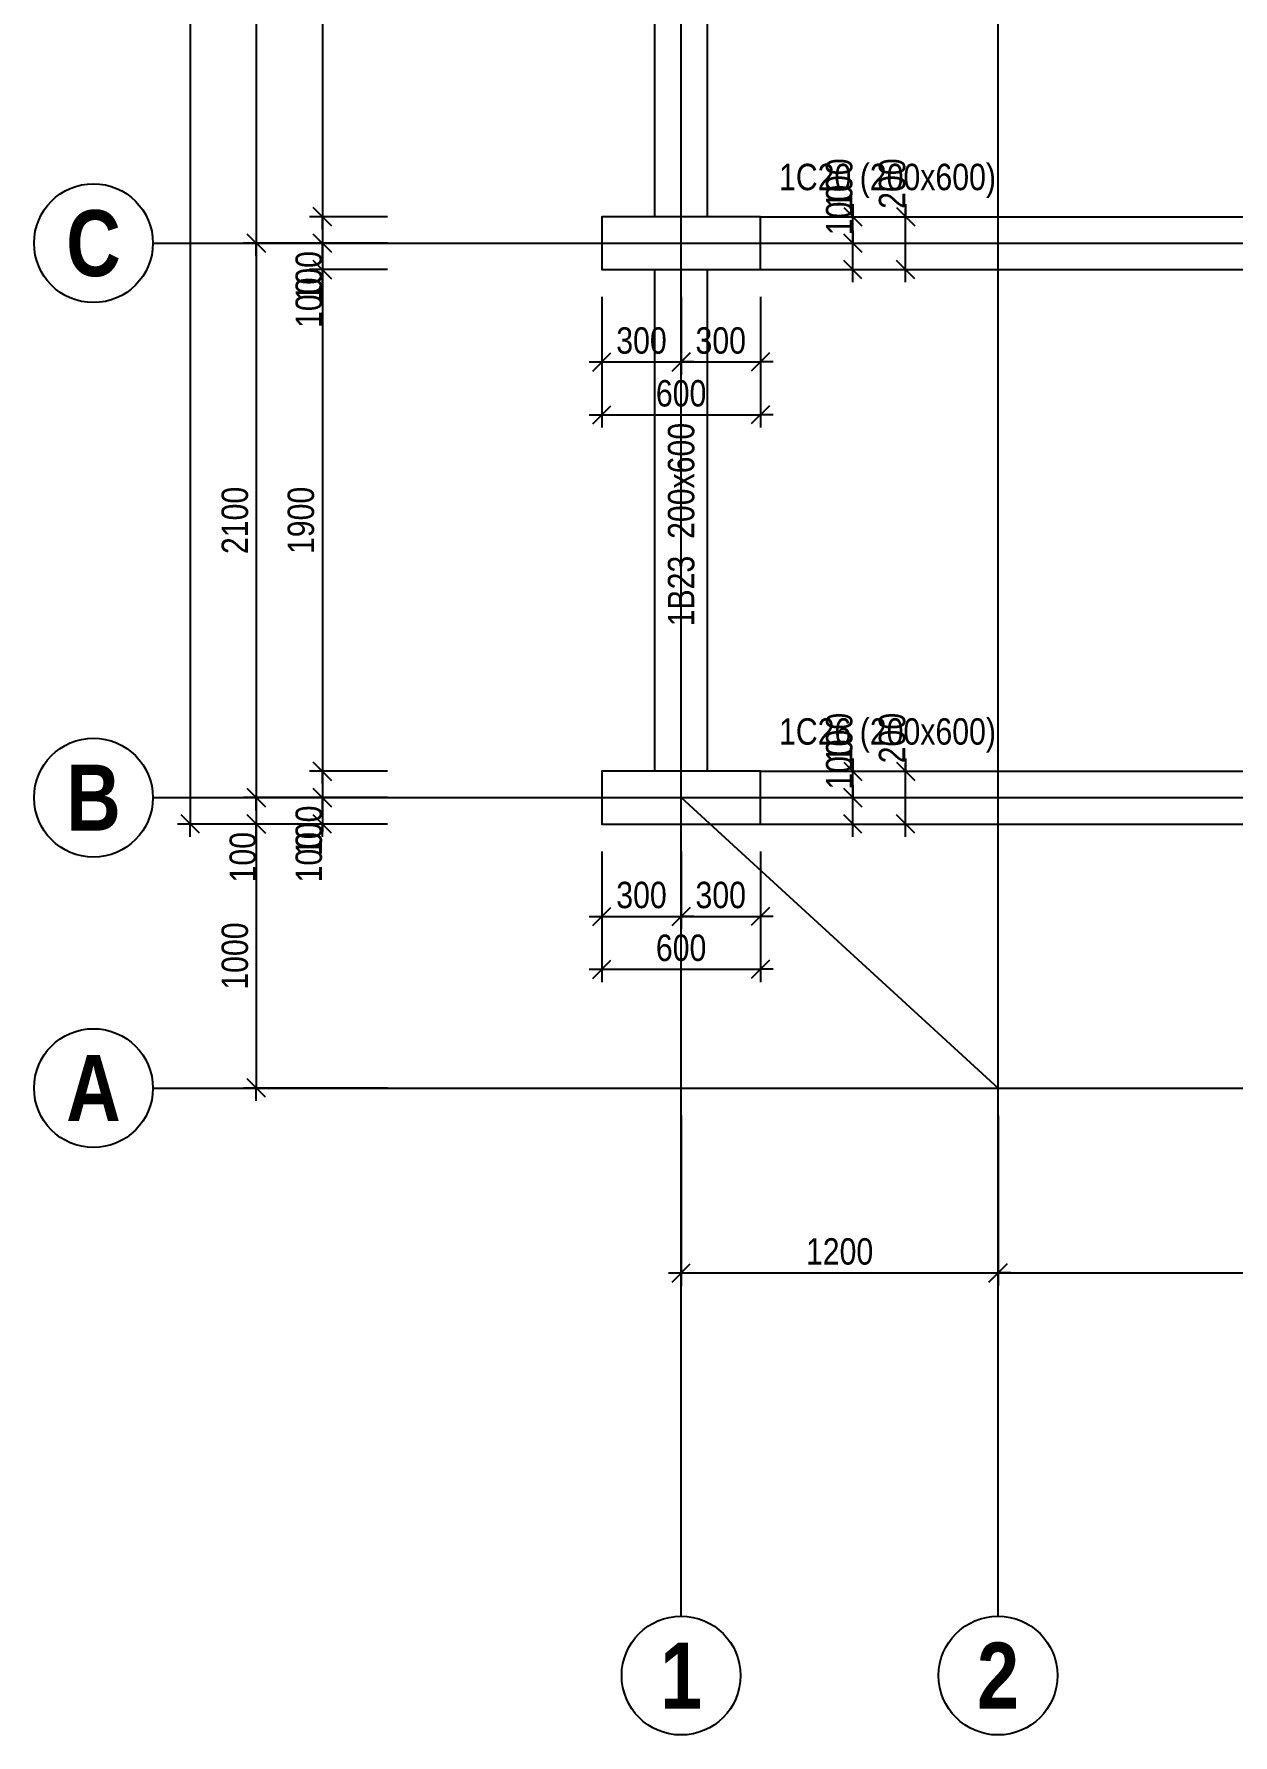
# Model space of a CAD drawing. Extents: x 0 to 206258, y -403073 to 0.
# Drawn here: x 33584 to 38124, y -38542 to -32100 of the extents above; entities that cross this region are included whole.
import ezdxf
from ezdxf.enums import TextEntityAlignment as Align
from ezdxf.lldxf.tags import DXFTag

# ---------------------------------------------------------------- set-up
doc = ezdxf.new("R2010")
doc.units = 0
doc.header["$LTSCALE"] = 1000
for name, color, linetype in [('Axis Circle(Dir 1)', 150, 'Continuous'), ('Axis Circle(Dir 2)', 150, 'Continuous'), ('Axis Label(Dir 1)', 7, 'Continuous'), ('Axis Label(Dir 2)', 7, 'Continuous'), ('Axis Line(Dir 1)', 8, 'CENTER2'), ('Axis Line(Dir 2)', 150, 'CENTER2'), ('Column Line', 7, 'Continuous'), ('Dimension Line', 5, 'Continuous')]:
    doc.layers.add(name, color=color, linetype=linetype)
for name, color, linetype, true_color in [('Beam Label', 159, 'Continuous', 0x35424f), ('Beam Line', 159, 'HIDDEN2', 0x35424f), ('Column Label', 159, 'Continuous', 0x35424f), ('Ghost Axis Line', 254, 'Continuous', 0xbebebe)]:
    doc.layers.add(name, color=color, linetype=linetype, true_color=true_color)
doc.styles.add('Axis Label(Dir 1)', font='ARIALNB.TTF', dxfattribs={"height": 250})
doc.styles.add('Axis Label(Dir 2)', font='ARIALNB.TTF', dxfattribs={"height": 250})
doc.styles.add('Beam Label', font='ARIALN.TTF', dxfattribs={"height": 100})
doc.styles.add('Column Label', font='ARIALN.TTF', dxfattribs={"height": 100})
doc.styles.add('Dimension Text', font='ARIALN.TTF', dxfattribs={"height": 100})
tags = doc.linetypes.add('CENTER2', pattern=[1.125, 0.75, -0.125, 0.125, -0.125]).pattern_tags.tags
tags[10:11] = [DXFTag(74, 4), DXFTag(75, 0), DXFTag(340, '0'), DXFTag(46, 0.0), DXFTag(50, 0.0), DXFTag(44, 0.0), DXFTag(45, 0.0)]
tags[8:9] = [DXFTag(74, 4), DXFTag(75, 0), DXFTag(340, '0'), DXFTag(46, 0.0), DXFTag(50, 0.0), DXFTag(44, 0.0), DXFTag(45, 0.0)]
tags[6:7] = [DXFTag(74, 4), DXFTag(75, 0), DXFTag(340, '0'), DXFTag(46, 0.0), DXFTag(50, 0.0), DXFTag(44, 0.0), DXFTag(45, 0.0)]
tags[4:5] = [DXFTag(74, 4), DXFTag(75, 0), DXFTag(340, '0'), DXFTag(46, 0.0), DXFTag(50, 0.0), DXFTag(44, 0.0), DXFTag(45, 0.0)]
tags = doc.linetypes.add('HIDDEN2', pattern=[0.1875, 0.125, -0.0625]).pattern_tags.tags
tags[6:7] = [DXFTag(74, 4), DXFTag(75, 0), DXFTag(340, '0'), DXFTag(46, 0.0), DXFTag(50, 0.0), DXFTag(44, 0.0), DXFTag(45, 0.0)]
tags[4:5] = [DXFTag(74, 4), DXFTag(75, 0), DXFTag(340, '0'), DXFTag(46, 0.0), DXFTag(50, 0.0), DXFTag(44, 0.0), DXFTag(45, 0.0)]
doc.dimstyles.get("Standard").update_dxf_attribs({"dimtxt": 100, "dimasz": 30, "dimexe": 48.3, "dimexo": 103.5, "dimgap": 30, "dimtad": 1, "dimtoh": 1, "dimdec": 1, "dimdsep": 46, "dimtxsty": 'Dimension Text', "dimblk": 'PCDIM_TICK', "dimcen": 0.09, "dimclrd": 5, "dimclre": 5, "dimclrt": 5, "dimadec": 1, "dimazin": 0, "dimtp": 1, "dimtm": 1, "dimtfac": 1, "dimtdec": 4, "dimtofl": 0, "dimtmove": 0, "dimatfit": 3, "dimfxl": 1, "dimtolj": 1, "dimtzin": 0, "dimarcsym": 0})

# ---------------------------------------------------------------- blocks, each defined once
blk = doc.blocks.new('PCDIM_TICK')
at = {"layer": 'Dimension Line', "color": 0, "transparency": 33554687}
for p, q in [((1.15, 1.15), (-1.15, -1.15)), ((1.61, 0), (0, 0))]:
    blk.add_line(p, q, dxfattribs=at)
blk = doc.blocks.new('*U489')
at = {"layer": 'Dimension Line', "color": 5, "true_color": 0x0000ff, "transparency": 16777216}
for p, q in [((35734.3, -33095.7), (35734.3, -33390.5)), ((36034.3, -33095.7), (36034.3, -33390.5)), ((35734.3, -33342.2), (36034.3, -33342.2))]:
    blk.add_line(p, q, dxfattribs=at)
at = {"layer": 'Dimension Line', "color": 5, "true_color": 0x0000ff, "transparency": 16777216, "xscale": 30, "yscale": 30, "rotation": 180.0000000000004}
blk.add_blockref('PCDIM_TICK', (35734.3, -33342.2), dxfattribs=at)
at = {"layer": 'Dimension Line', "color": 5, "true_color": 0x0000ff, "transparency": 16777216, "xscale": 30, "yscale": 30}
blk.add_blockref('PCDIM_TICK', (36034.3, -33342.2), dxfattribs=at)
at = {"layer": 'Dimension Line', "color": 5, "true_color": 0x0000ff, "transparency": 16777216, "insert": (35884.3, -33312.2), "char_height": 100, "width": 181.501, "attachment_point": 8, "style": 'Dimension Text'}
blk.add_mtext('300', dxfattribs=at)
blk = doc.blocks.new('*U490')
at = {"layer": 'Dimension Line', "color": 5, "true_color": 0x0000ff, "transparency": 16777216}
for p, q in [((36034.3, -33095.7), (36034.3, -33390.5)), ((36334.3, -33095.7), (36334.3, -33390.5)), ((36034.3, -33342.2), (36334.3, -33342.2))]:
    blk.add_line(p, q, dxfattribs=at)
at = {"layer": 'Dimension Line', "color": 5, "true_color": 0x0000ff, "transparency": 16777216, "xscale": 30, "yscale": 30, "rotation": 180.0000000000004}
blk.add_blockref('PCDIM_TICK', (36034.3, -33342.2), dxfattribs=at)
at = {"layer": 'Dimension Line', "color": 5, "true_color": 0x0000ff, "transparency": 16777216, "xscale": 30, "yscale": 30}
blk.add_blockref('PCDIM_TICK', (36334.3, -33342.2), dxfattribs=at)
at = {"layer": 'Dimension Line', "color": 5, "true_color": 0x0000ff, "transparency": 16777216, "insert": (36184.3, -33312.2), "char_height": 100, "width": 181.501, "attachment_point": 8, "style": 'Dimension Text'}
blk.add_mtext('300', dxfattribs=at)
blk = doc.blocks.new('*U491')
at = {"layer": 'Dimension Line', "color": 5, "true_color": 0x0000ff, "transparency": 16777216}
for p, q in [((35734.3, -33095.7), (35734.3, -33590.5)), ((36334.3, -33095.7), (36334.3, -33590.5)), ((35734.3, -33542.2), (36334.3, -33542.2))]:
    blk.add_line(p, q, dxfattribs=at)
at = {"layer": 'Dimension Line', "color": 5, "true_color": 0x0000ff, "transparency": 16777216, "xscale": 30, "yscale": 30, "rotation": 180.0000000000004}
blk.add_blockref('PCDIM_TICK', (35734.3, -33542.2), dxfattribs=at)
at = {"layer": 'Dimension Line', "color": 5, "true_color": 0x0000ff, "transparency": 16777216, "xscale": 30, "yscale": 30}
blk.add_blockref('PCDIM_TICK', (36334.3, -33542.2), dxfattribs=at)
at = {"layer": 'Dimension Line', "color": 5, "true_color": 0x0000ff, "transparency": 16777216, "insert": (36034.3, -33512.2), "char_height": 100, "width": 181.97, "attachment_point": 8, "style": 'Dimension Text'}
blk.add_mtext('600', dxfattribs=at)
blk = doc.blocks.new('*U492')
at = {"layer": 'Dimension Line', "color": 5, "true_color": 0x0000ff, "transparency": 16777216}
for p, q in [((36437.8, -32892.2), (36732.6, -32892.2)), ((36684.3, -32892.2), (36684.3, -32862.2)), ((36684.3, -32992.2), (36684.3, -32892.2)), ((36437.8, -32992.2), (36732.6, -32992.2))]:
    blk.add_line(p, q, dxfattribs=at)
at = {"layer": 'Dimension Line', "color": 5, "true_color": 0x0000ff, "transparency": 16777216, "xscale": 30, "yscale": 30}
for p, rotation in [((36684.3, -32892.2), 89.99999999999447), ((36684.3, -32992.2), 269.9999999999834)]:
    blk.add_blockref('PCDIM_TICK', p, dxfattribs=dict(at, rotation=rotation))
at = {"layer": 'Dimension Line', "color": 5, "true_color": 0x0000ff, "transparency": 16777216, "insert": (36684.3, -32862.2), "char_height": 100, "width": 173.928, "attachment_point": 7, "rotation": 90, "style": 'Dimension Text'}
blk.add_mtext('100', dxfattribs=at)
blk = doc.blocks.new('*U493')
at = {"layer": 'Dimension Line', "color": 5, "true_color": 0x0000ff, "transparency": 16777216}
for p, q in [((36684.3, -32792.2), (36684.3, -32762.2)), ((36437.8, -32792.2), (36732.6, -32792.2)), ((36684.3, -32892.2), (36684.3, -32792.2)), ((36437.8, -32892.2), (36732.6, -32892.2))]:
    blk.add_line(p, q, dxfattribs=at)
at = {"layer": 'Dimension Line', "color": 5, "true_color": 0x0000ff, "transparency": 16777216, "xscale": 30, "yscale": 30}
for p, rotation in [((36684.3, -32792.2), 89.99999999999447), ((36684.3, -32892.2), 269.9999999999834)]:
    blk.add_blockref('PCDIM_TICK', p, dxfattribs=dict(at, rotation=rotation))
at = {"layer": 'Dimension Line', "color": 5, "true_color": 0x0000ff, "transparency": 16777216, "insert": (36684.3, -32762.2), "char_height": 100, "width": 173.928, "attachment_point": 7, "rotation": 90, "style": 'Dimension Text'}
blk.add_mtext('100', dxfattribs=at)
blk = doc.blocks.new('*U494')
at = {"layer": 'Dimension Line', "color": 5, "true_color": 0x0000ff, "transparency": 16777216}
for p, q in [((36884.3, -32792.2), (36884.3, -32762.2)), ((36437.8, -32792.2), (36932.6, -32792.2)), ((36884.3, -32992.2), (36884.3, -32792.2)), ((36437.8, -32992.2), (36932.6, -32992.2))]:
    blk.add_line(p, q, dxfattribs=at)
at = {"layer": 'Dimension Line', "color": 5, "true_color": 0x0000ff, "transparency": 16777216, "xscale": 30, "yscale": 30}
for p, rotation in [((36884.3, -32792.2), 89.99999999999447), ((36884.3, -32992.2), 269.9999999999834)]:
    blk.add_blockref('PCDIM_TICK', p, dxfattribs=dict(at, rotation=rotation))
at = {"layer": 'Dimension Line', "color": 5, "true_color": 0x0000ff, "transparency": 16777216, "insert": (36884.3, -32762.2), "char_height": 100, "width": 182.775, "attachment_point": 7, "rotation": 90, "style": 'Dimension Text'}
blk.add_mtext('200', dxfattribs=at)
blk = doc.blocks.new('*U519')
at = {"layer": 'Dimension Line', "color": 5, "true_color": 0x0000ff, "transparency": 16777216}
for p, q in [((35734.3, -35195.7), (35734.3, -35490.5)), ((36034.3, -35195.7), (36034.3, -35490.5)), ((35734.3, -35442.2), (36034.3, -35442.2))]:
    blk.add_line(p, q, dxfattribs=at)
at = {"layer": 'Dimension Line', "color": 5, "true_color": 0x0000ff, "transparency": 16777216, "xscale": 30, "yscale": 30, "rotation": 180.0000000000004}
blk.add_blockref('PCDIM_TICK', (35734.3, -35442.2), dxfattribs=at)
at = {"layer": 'Dimension Line', "color": 5, "true_color": 0x0000ff, "transparency": 16777216, "xscale": 30, "yscale": 30}
blk.add_blockref('PCDIM_TICK', (36034.3, -35442.2), dxfattribs=at)
at = {"layer": 'Dimension Line', "color": 5, "true_color": 0x0000ff, "transparency": 16777216, "insert": (35884.3, -35412.2), "char_height": 100, "width": 181.501, "attachment_point": 8, "style": 'Dimension Text'}
blk.add_mtext('300', dxfattribs=at)
blk = doc.blocks.new('*U520')
at = {"layer": 'Dimension Line', "color": 5, "true_color": 0x0000ff, "transparency": 16777216}
for p, q in [((36034.3, -35195.7), (36034.3, -35490.5)), ((36334.3, -35195.7), (36334.3, -35490.5)), ((36034.3, -35442.2), (36334.3, -35442.2))]:
    blk.add_line(p, q, dxfattribs=at)
at = {"layer": 'Dimension Line', "color": 5, "true_color": 0x0000ff, "transparency": 16777216, "xscale": 30, "yscale": 30, "rotation": 180.0000000000004}
blk.add_blockref('PCDIM_TICK', (36034.3, -35442.2), dxfattribs=at)
at = {"layer": 'Dimension Line', "color": 5, "true_color": 0x0000ff, "transparency": 16777216, "xscale": 30, "yscale": 30}
blk.add_blockref('PCDIM_TICK', (36334.3, -35442.2), dxfattribs=at)
at = {"layer": 'Dimension Line', "color": 5, "true_color": 0x0000ff, "transparency": 16777216, "insert": (36184.3, -35412.2), "char_height": 100, "width": 181.501, "attachment_point": 8, "style": 'Dimension Text'}
blk.add_mtext('300', dxfattribs=at)
blk = doc.blocks.new('*U521')
at = {"layer": 'Dimension Line', "color": 5, "true_color": 0x0000ff, "transparency": 16777216}
for p, q in [((35734.3, -35195.7), (35734.3, -35690.5)), ((36334.3, -35195.7), (36334.3, -35690.5)), ((35734.3, -35642.2), (36334.3, -35642.2))]:
    blk.add_line(p, q, dxfattribs=at)
at = {"layer": 'Dimension Line', "color": 5, "true_color": 0x0000ff, "transparency": 16777216, "xscale": 30, "yscale": 30, "rotation": 180.0000000000004}
blk.add_blockref('PCDIM_TICK', (35734.3, -35642.2), dxfattribs=at)
at = {"layer": 'Dimension Line', "color": 5, "true_color": 0x0000ff, "transparency": 16777216, "xscale": 30, "yscale": 30}
blk.add_blockref('PCDIM_TICK', (36334.3, -35642.2), dxfattribs=at)
at = {"layer": 'Dimension Line', "color": 5, "true_color": 0x0000ff, "transparency": 16777216, "insert": (36034.3, -35612.2), "char_height": 100, "width": 181.97, "attachment_point": 8, "style": 'Dimension Text'}
blk.add_mtext('600', dxfattribs=at)
blk = doc.blocks.new('*U522')
at = {"layer": 'Dimension Line', "color": 5, "true_color": 0x0000ff, "transparency": 16777216}
for p, q in [((36684.3, -34992.2), (36684.3, -34962.2)), ((36437.8, -34992.2), (36732.6, -34992.2)), ((36684.3, -35092.2), (36684.3, -34992.2)), ((36437.8, -35092.2), (36732.6, -35092.2))]:
    blk.add_line(p, q, dxfattribs=at)
at = {"layer": 'Dimension Line', "color": 5, "true_color": 0x0000ff, "transparency": 16777216, "xscale": 30, "yscale": 30}
for p, rotation in [((36684.3, -34992.2), 89.99999999999447), ((36684.3, -35092.2), 269.9999999999834)]:
    blk.add_blockref('PCDIM_TICK', p, dxfattribs=dict(at, rotation=rotation))
at = {"layer": 'Dimension Line', "color": 5, "true_color": 0x0000ff, "transparency": 16777216, "insert": (36684.3, -34962.2), "char_height": 100, "width": 173.928, "attachment_point": 7, "rotation": 90, "style": 'Dimension Text'}
blk.add_mtext('100', dxfattribs=at)
blk = doc.blocks.new('*U523')
at = {"layer": 'Dimension Line', "color": 5, "true_color": 0x0000ff, "transparency": 16777216}
for p, q in [((36437.8, -34892.2), (36732.6, -34892.2)), ((36684.3, -34892.2), (36684.3, -34862.2)), ((36684.3, -34992.2), (36684.3, -34892.2)), ((36437.8, -34992.2), (36732.6, -34992.2))]:
    blk.add_line(p, q, dxfattribs=at)
at = {"layer": 'Dimension Line', "color": 5, "true_color": 0x0000ff, "transparency": 16777216, "xscale": 30, "yscale": 30}
for p, rotation in [((36684.3, -34892.2), 89.99999999999447), ((36684.3, -34992.2), 269.9999999999834)]:
    blk.add_blockref('PCDIM_TICK', p, dxfattribs=dict(at, rotation=rotation))
at = {"layer": 'Dimension Line', "color": 5, "true_color": 0x0000ff, "transparency": 16777216, "insert": (36684.3, -34862.2), "char_height": 100, "width": 173.928, "attachment_point": 7, "rotation": 90, "style": 'Dimension Text'}
blk.add_mtext('100', dxfattribs=at)
blk = doc.blocks.new('*U524')
at = {"layer": 'Dimension Line', "color": 5, "true_color": 0x0000ff, "transparency": 16777216}
for p, q in [((36437.8, -34892.2), (36932.6, -34892.2)), ((36884.3, -34892.2), (36884.3, -34862.2)), ((36884.3, -35092.2), (36884.3, -34892.2)), ((36437.8, -35092.2), (36932.6, -35092.2))]:
    blk.add_line(p, q, dxfattribs=at)
at = {"layer": 'Dimension Line', "color": 5, "true_color": 0x0000ff, "transparency": 16777216, "xscale": 30, "yscale": 30}
for p, rotation in [((36884.3, -34892.2), 89.99999999999447), ((36884.3, -35092.2), 269.9999999999834)]:
    blk.add_blockref('PCDIM_TICK', p, dxfattribs=dict(at, rotation=rotation))
at = {"layer": 'Dimension Line', "color": 5, "true_color": 0x0000ff, "transparency": 16777216, "insert": (36884.3, -34862.2), "char_height": 100, "width": 182.775, "attachment_point": 7, "rotation": 90, "style": 'Dimension Text'}
blk.add_mtext('200', dxfattribs=at)
blk = doc.blocks.new('*U581')
at = {"layer": 'Dimension Line', "color": 5, "true_color": 0x0000ff, "transparency": 16777216}
for p, q in [((36034.3, -36195.7), (36034.3, -36840.5)), ((37234.3, -36195.7), (37234.3, -36840.5)), ((36034.3, -36792.2), (37234.3, -36792.2))]:
    blk.add_line(p, q, dxfattribs=at)
at = {"layer": 'Dimension Line', "color": 5, "true_color": 0x0000ff, "transparency": 16777216, "xscale": 30, "yscale": 30, "rotation": 180.0000000000004}
blk.add_blockref('PCDIM_TICK', (36034.3, -36792.2), dxfattribs=at)
at = {"layer": 'Dimension Line', "color": 5, "true_color": 0x0000ff, "transparency": 16777216, "xscale": 30, "yscale": 30}
blk.add_blockref('PCDIM_TICK', (37234.3, -36792.2), dxfattribs=at)
at = {"layer": 'Dimension Line', "color": 5, "true_color": 0x0000ff, "transparency": 16777216, "insert": (36634.3, -36762.2), "char_height": 100, "width": 238.405, "attachment_point": 8, "style": 'Dimension Text'}
blk.add_mtext('1200', dxfattribs=at)
blk = doc.blocks.new('*U582')
at = {"layer": 'Dimension Line', "color": 5, "true_color": 0x0000ff, "transparency": 16777216}
for p, q in [((37234.3, -36195.7), (37234.3, -36840.5)), ((39834.3, -36195.7), (39834.3, -36840.5)), ((37234.3, -36792.2), (39834.3, -36792.2))]:
    blk.add_line(p, q, dxfattribs=at)
at = {"layer": 'Dimension Line', "color": 5, "true_color": 0x0000ff, "transparency": 16777216, "xscale": 30, "yscale": 30, "rotation": 180.0000000000004}
blk.add_blockref('PCDIM_TICK', (37234.3, -36792.2), dxfattribs=at)
at = {"layer": 'Dimension Line', "color": 5, "true_color": 0x0000ff, "transparency": 16777216, "xscale": 30, "yscale": 30}
blk.add_blockref('PCDIM_TICK', (39834.3, -36792.2), dxfattribs=at)
at = {"layer": 'Dimension Line', "color": 5, "true_color": 0x0000ff, "transparency": 16777216, "insert": (38534.3, -36762.2), "char_height": 100, "width": 247.252, "attachment_point": 8, "style": 'Dimension Text'}
blk.add_mtext('2600', dxfattribs=at)
blk = doc.blocks.new('*U602')
at = {"layer": 'Dimension Line', "color": 5, "true_color": 0x0000ff, "transparency": 16777216}
for p, q in [((34922.4, -28992.2), (34627.6, -28992.2)), ((34675.9, -28992.2), (34675.9, -32792.2)), ((34922.4, -32792.2), (34627.6, -32792.2))]:
    blk.add_line(p, q, dxfattribs=at)
at = {"layer": 'Dimension Line', "color": 5, "true_color": 0x0000ff, "transparency": 16777216, "xscale": 30, "yscale": 30}
for p, rotation in [((34675.9, -28992.2), 89.99999999999447), ((34675.9, -32792.2), 269.9999999999834)]:
    blk.add_blockref('PCDIM_TICK', p, dxfattribs=dict(at, rotation=rotation))
at = {"layer": 'Dimension Line', "color": 5, "true_color": 0x0000ff, "transparency": 16777216, "insert": (34645.9, -30892.2), "char_height": 100, "width": 245.979, "attachment_point": 8, "rotation": 90, "style": 'Dimension Text'}
blk.add_mtext('3800', dxfattribs=at)
blk = doc.blocks.new('*U603')
at = {"layer": 'Dimension Line', "color": 5, "true_color": 0x0000ff, "transparency": 16777216}
for p, q in [((34922.4, -32792.2), (34627.6, -32792.2)), ((34675.9, -32792.2), (34675.9, -32892.2)), ((34922.4, -32892.2), (34627.6, -32892.2)), ((34675.9, -32892.2), (34675.9, -32922.2))]:
    blk.add_line(p, q, dxfattribs=at)
at = {"layer": 'Dimension Line', "color": 5, "true_color": 0x0000ff, "transparency": 16777216, "xscale": 30, "yscale": 30}
for p, rotation in [((34675.9, -32792.2), 89.99999999999447), ((34675.9, -32892.2), 269.9999999999834)]:
    blk.add_blockref('PCDIM_TICK', p, dxfattribs=dict(at, rotation=rotation))
at = {"layer": 'Dimension Line', "color": 5, "true_color": 0x0000ff, "transparency": 16777216, "insert": (34675.9, -32922.2), "char_height": 100, "width": 173.928, "attachment_point": 9, "rotation": 90, "style": 'Dimension Text'}
blk.add_mtext('100', dxfattribs=at)
blk = doc.blocks.new('*U604')
at = {"layer": 'Dimension Line', "color": 5, "true_color": 0x0000ff, "transparency": 16777216}
for p, q in [((34922.4, -32892.2), (34627.6, -32892.2)), ((34675.9, -32892.2), (34675.9, -32992.2)), ((34922.4, -32992.2), (34627.6, -32992.2)), ((34675.9, -32992.2), (34675.9, -33022.2))]:
    blk.add_line(p, q, dxfattribs=at)
at = {"layer": 'Dimension Line', "color": 5, "true_color": 0x0000ff, "transparency": 16777216, "xscale": 30, "yscale": 30}
for p, rotation in [((34675.9, -32892.2), 89.99999999999447), ((34675.9, -32992.2), 269.9999999999834)]:
    blk.add_blockref('PCDIM_TICK', p, dxfattribs=dict(at, rotation=rotation))
at = {"layer": 'Dimension Line', "color": 5, "true_color": 0x0000ff, "transparency": 16777216, "insert": (34675.9, -33022.2), "char_height": 100, "width": 173.928, "attachment_point": 9, "rotation": 90, "style": 'Dimension Text'}
blk.add_mtext('100', dxfattribs=at)
blk = doc.blocks.new('*U605')
at = {"layer": 'Dimension Line', "color": 5, "true_color": 0x0000ff, "transparency": 16777216}
for p, q in [((34922.4, -32992.2), (34627.6, -32992.2)), ((34675.9, -32992.2), (34675.9, -34892.2)), ((34922.4, -34892.2), (34627.6, -34892.2))]:
    blk.add_line(p, q, dxfattribs=at)
at = {"layer": 'Dimension Line', "color": 5, "true_color": 0x0000ff, "transparency": 16777216, "xscale": 30, "yscale": 30}
for p, rotation in [((34675.9, -32992.2), 89.99999999999447), ((34675.9, -34892.2), 269.9999999999834)]:
    blk.add_blockref('PCDIM_TICK', p, dxfattribs=dict(at, rotation=rotation))
at = {"layer": 'Dimension Line', "color": 5, "true_color": 0x0000ff, "transparency": 16777216, "insert": (34645.9, -33942.2), "char_height": 100, "width": 238.405, "attachment_point": 8, "rotation": 90, "style": 'Dimension Text'}
blk.add_mtext('1900', dxfattribs=at)
blk = doc.blocks.new('*U606')
at = {"layer": 'Dimension Line', "color": 5, "true_color": 0x0000ff, "transparency": 16777216}
for p, q in [((34922.4, -34892.2), (34627.6, -34892.2)), ((34675.9, -34892.2), (34675.9, -34992.2)), ((34922.4, -34992.2), (34627.6, -34992.2)), ((34675.9, -34992.2), (34675.9, -35022.2))]:
    blk.add_line(p, q, dxfattribs=at)
at = {"layer": 'Dimension Line', "color": 5, "true_color": 0x0000ff, "transparency": 16777216, "xscale": 30, "yscale": 30}
for p, rotation in [((34675.9, -34892.2), 89.99999999999447), ((34675.9, -34992.2), 269.9999999999834)]:
    blk.add_blockref('PCDIM_TICK', p, dxfattribs=dict(at, rotation=rotation))
at = {"layer": 'Dimension Line', "color": 5, "true_color": 0x0000ff, "transparency": 16777216, "insert": (34675.9, -35022.2), "char_height": 100, "width": 173.928, "attachment_point": 9, "rotation": 90, "style": 'Dimension Text'}
blk.add_mtext('100', dxfattribs=at)
blk = doc.blocks.new('*U607')
at = {"layer": 'Dimension Line', "color": 5, "true_color": 0x0000ff, "transparency": 16777216}
for p, q in [((34922.4, -34992.2), (34627.6, -34992.2)), ((34675.9, -34992.2), (34675.9, -35092.2)), ((34922.4, -35092.2), (34627.6, -35092.2)), ((34675.9, -35092.2), (34675.9, -35122.2))]:
    blk.add_line(p, q, dxfattribs=at)
at = {"layer": 'Dimension Line', "color": 5, "true_color": 0x0000ff, "transparency": 16777216, "xscale": 30, "yscale": 30}
for p, rotation in [((34675.9, -34992.2), 89.99999999999447), ((34675.9, -35092.2), 269.9999999999834)]:
    blk.add_blockref('PCDIM_TICK', p, dxfattribs=dict(at, rotation=rotation))
at = {"layer": 'Dimension Line', "color": 5, "true_color": 0x0000ff, "transparency": 16777216, "insert": (34675.9, -35122.2), "char_height": 100, "width": 173.928, "attachment_point": 9, "rotation": 90, "style": 'Dimension Text'}
blk.add_mtext('100', dxfattribs=at)
blk = doc.blocks.new('*U619')
at = {"layer": 'Dimension Line', "color": 5, "true_color": 0x0000ff, "transparency": 16777216}
for p, q in [((34922.4, -30292.2), (34377.6, -30292.2)), ((34425.9, -30292.2), (34425.9, -32892.2)), ((34922.4, -32892.2), (34377.6, -32892.2))]:
    blk.add_line(p, q, dxfattribs=at)
at = {"layer": 'Dimension Line', "color": 5, "true_color": 0x0000ff, "transparency": 16777216, "xscale": 30, "yscale": 30}
for p, rotation in [((34425.9, -30292.2), 89.99999999999447), ((34425.9, -32892.2), 269.9999999999834)]:
    blk.add_blockref('PCDIM_TICK', p, dxfattribs=dict(at, rotation=rotation))
at = {"layer": 'Dimension Line', "color": 5, "true_color": 0x0000ff, "transparency": 16777216, "insert": (34395.9, -31592.2), "char_height": 100, "width": 247.252, "attachment_point": 8, "rotation": 90, "style": 'Dimension Text'}
blk.add_mtext('2600', dxfattribs=at)
blk = doc.blocks.new('*U620')
at = {"layer": 'Dimension Line', "color": 5, "true_color": 0x0000ff, "transparency": 16777216}
for p, q in [((34922.4, -32892.2), (34377.6, -32892.2)), ((34425.9, -32892.2), (34425.9, -34992.2)), ((34922.4, -34992.2), (34377.6, -34992.2))]:
    blk.add_line(p, q, dxfattribs=at)
at = {"layer": 'Dimension Line', "color": 5, "true_color": 0x0000ff, "transparency": 16777216, "xscale": 30, "yscale": 30}
for p, rotation in [((34425.9, -32892.2), 89.99999999999447), ((34425.9, -34992.2), 269.9999999999834)]:
    blk.add_blockref('PCDIM_TICK', p, dxfattribs=dict(at, rotation=rotation))
at = {"layer": 'Dimension Line', "color": 5, "true_color": 0x0000ff, "transparency": 16777216, "insert": (34395.9, -33942.2), "char_height": 100, "width": 247.252, "attachment_point": 8, "rotation": 90, "style": 'Dimension Text'}
blk.add_mtext('2100', dxfattribs=at)
blk = doc.blocks.new('*U621')
at = {"layer": 'Dimension Line', "color": 5, "true_color": 0x0000ff, "transparency": 16777216}
for p, q in [((34922.4, -34992.2), (34377.6, -34992.2)), ((34425.9, -34992.2), (34425.9, -35092.2)), ((34922.4, -35092.2), (34377.6, -35092.2)), ((34425.9, -35092.2), (34425.9, -35122.2))]:
    blk.add_line(p, q, dxfattribs=at)
at = {"layer": 'Dimension Line', "color": 5, "true_color": 0x0000ff, "transparency": 16777216, "xscale": 30, "yscale": 30}
for p, rotation in [((34425.9, -34992.2), 89.99999999999447), ((34425.9, -35092.2), 269.9999999999834)]:
    blk.add_blockref('PCDIM_TICK', p, dxfattribs=dict(at, rotation=rotation))
at = {"layer": 'Dimension Line', "color": 5, "true_color": 0x0000ff, "transparency": 16777216, "insert": (34425.9, -35122.2), "char_height": 100, "width": 173.928, "attachment_point": 9, "rotation": 90, "style": 'Dimension Text'}
blk.add_mtext('100', dxfattribs=at)
blk = doc.blocks.new('*U622')
at = {"layer": 'Dimension Line', "color": 5, "true_color": 0x0000ff, "transparency": 16777216}
for p, q in [((34922.4, -35092.2), (34377.6, -35092.2)), ((34425.9, -35092.2), (34425.9, -36092.2)), ((34922.4, -36092.2), (34377.6, -36092.2))]:
    blk.add_line(p, q, dxfattribs=at)
at = {"layer": 'Dimension Line', "color": 5, "true_color": 0x0000ff, "transparency": 16777216, "xscale": 30, "yscale": 30}
for p, rotation in [((34425.9, -35092.2), 89.99999999999447), ((34425.9, -36092.2), 269.9999999999834)]:
    blk.add_blockref('PCDIM_TICK', p, dxfattribs=dict(at, rotation=rotation))
at = {"layer": 'Dimension Line', "color": 5, "true_color": 0x0000ff, "transparency": 16777216, "insert": (34395.9, -35592.2), "char_height": 100, "width": 238.405, "attachment_point": 8, "rotation": 90, "style": 'Dimension Text'}
blk.add_mtext('1000', dxfattribs=at)
blk = doc.blocks.new('*U623')
at = {"layer": 'Dimension Line', "color": 5, "true_color": 0x0000ff, "transparency": 16777216}
for p, q in [((34922.4, -16192.2), (34127.6, -16192.2)), ((34175.9, -16192.2), (34175.9, -35092.2)), ((34922.4, -35092.2), (34127.6, -35092.2))]:
    blk.add_line(p, q, dxfattribs=at)
at = {"layer": 'Dimension Line', "color": 5, "true_color": 0x0000ff, "transparency": 16777216, "xscale": 30, "yscale": 30}
for p, rotation in [((34175.9, -16192.2), 89.99999999999447), ((34175.9, -35092.2), 269.9999999999834)]:
    blk.add_blockref('PCDIM_TICK', p, dxfattribs=dict(at, rotation=rotation))
at = {"layer": 'Dimension Line', "color": 5, "true_color": 0x0000ff, "transparency": 16777216, "insert": (34145.9, -25642.2), "char_height": 100, "width": 302.882, "attachment_point": 8, "rotation": 90, "style": 'Dimension Text'}
blk.add_mtext('18900', dxfattribs=at)

msp = doc.modelspace()

# ---------------------------------------------------------------- linework, layer by layer
at = {"layer": 'Axis Circle(Dir 1)', "transparency": 33554687}
for centre in [(33809.29, -32892.207), (33809.29, -34992.207), (33809.29, -36092.207)]:
    msp.add_circle(centre, 225, dxfattribs=at)
at = {"layer": 'Axis Circle(Dir 2)', "transparency": 33554687}
for centre in [(36034.29, -38317.207), (37234.29, -38317.207)]:
    msp.add_circle(centre, 225, dxfattribs=at)
at = {"layer": 'Axis Line(Dir 1)', "transparency": 33554687}
for points in [[(34034.29, -32892.207), (51834.29, -32892.207)], [(34034.29, -34992.207), (51834.29, -34992.207)], [(34034.29, -36092.207), (51834.29, -36092.207)]]:
    msp.add_lwpolyline(points, dxfattribs=at)
at = {"layer": 'Axis Line(Dir 2)', "transparency": 33554687}
for points in [[(36034.29, -38092.207), (36034.29, -14292.207)], [(37234.29, -38092.207), (37234.29, -14292.207)]]:
    msp.add_lwpolyline(points, dxfattribs=at)
at = {"layer": 'Beam Line', "linetype": 'Continuous', "transparency": 33554687}
for points in [[(35934.29, -32792.207), (35934.29, -28992.207)], [(35934.29, -34892.207), (35934.29, -32992.207)], [(36334.29, -35092.207), (40934.29, -35092.207)]]:
    msp.add_lwpolyline(points, dxfattribs=at)
at = {"layer": 'Beam Line', "transparency": 33554687}
for points in [[(36134.29, -32792.207), (36134.29, -28992.207)], [(36334.29, -32792.207), (40934.29, -32792.207)], [(36134.29, -34892.207), (36134.29, -32992.207)], [(36334.29, -32992.207), (40934.29, -32992.207)], [(36334.29, -34892.207), (40934.29, -34892.207)]]:
    msp.add_lwpolyline(points, dxfattribs=at)
at = {"layer": 'Column Line', "transparency": 33554687}
for points in [[(36334.29, -32992.207), (36334.29, -32792.207), (35734.29, -32792.207), (35734.29, -32992.207)], [(36334.29, -35092.207), (36334.29, -34892.207), (35734.29, -34892.207), (35734.29, -35092.207)]]:
    msp.add_lwpolyline(points, close=True, dxfattribs=at)
at = {"layer": 'Ghost Axis Line', "transparency": 33554687}
msp.add_lwpolyline([(36034.29, -34992.207), (37234.29, -36092.207)], dxfattribs=at)

# ---------------------------------------------------------------- texts
at = {"layer": 'Axis Label(Dir 1)', "transparency": 33554687, "style": 'Axis Label(Dir 1)'}
for s, p in [('C', (33809.29, -32892.207)), ('B', (33809.29, -34992.207)), ('A', (33809.29, -36092.207))]:
    msp.add_text(s, height=250, dxfattribs=at).set_placement(p, align=Align.MIDDLE_CENTER)
at = {"layer": 'Axis Label(Dir 2)', "transparency": 33554687, "style": 'Axis Label(Dir 2)'}
for s, p in [('1', (36034.29, -38317.207)), ('2', (37234.29, -38317.207))]:
    msp.add_text(s, height=250, dxfattribs=at).set_placement(p, align=Align.MIDDLE_CENTER)
at = {"layer": 'Beam Label', "transparency": 33554687, "style": 'Beam Label'}
msp.add_text('1B23  200x600 ', height=100, rotation=90, dxfattribs=at).set_placement((36034.29, -33942.207), align=Align.MIDDLE_CENTER)
at = {"layer": 'Column Label', "transparency": 33554687, "style": 'Column Label'}
for s, p in [('1C20 (200x600)', (36405.001, -32721.496)), ('1C26 (200x600)', (36405.001, -34821.496))]:
    msp.add_text(s, height=100, dxfattribs=at).set_placement(p, align=Align.BOTTOM_LEFT)

# ---------------------------------------------------------------- dimensions: what is measured, and where the dimension line sits
at = {"layer": 'Dimension Line', "transparency": 33554687}
for base, p1, p2, picture, middle in [((34175.856, -25642.207), (35025.856, -16192.207), (35025.856, -35092.207), '*U623', (34175.856, -25642.207)), ((34675.856, -30892.207), (35025.856, -28992.207), (35025.856, -32792.207), '*U602', (34675.856, -30892.207)), ((34425.856, -31592.207), (35025.856, -30292.207), (35025.856, -32892.207), '*U619', (34425.856, -31592.207)), ((34675.856, -32842.207), (35025.856, -32792.207), (35025.856, -32892.207), '*U603', (34675.856, -32842.207)), ((34425.856, -33942.207), (35025.856, -32892.207), (35025.856, -34992.207), '*U620', (34425.856, -33942.207)), ((34675.856, -32942.207), (35025.856, -32892.207), (35025.856, -32992.207), '*U604', (34675.856, -32942.207)), ((34675.856, -33942.207), (35025.856, -32992.207), (35025.856, -34892.207), '*U605', (34675.856, -33942.207)), ((34675.856, -34942.207), (35025.856, -34892.207), (35025.856, -34992.207), '*U606', (34675.856, -34942.207)), ((34425.856, -35042.207), (35025.856, -34992.207), (35025.856, -35092.207), '*U621', (34425.856, -35042.207)), ((34675.856, -35042.207), (35025.856, -34992.207), (35025.856, -35092.207), '*U607', (34675.856, -35042.207)), ((34425.856, -35592.207), (35025.856, -35092.207), (35025.856, -36092.207), '*U622', (34425.856, -35592.207))]:
    dim = msp.add_linear_dim(base=base, p1=p1, p2=p2, angle=270, dimstyle='Standard', override={"dimscale": 1, "dimtxt": 100, "dimasz": 30, "dimexe": 48.3, "dimexo": 103.5, "dimgap": 30, "dimtad": 1, "dimtih": 0, "dimdec": 1, "dimlfac": 1, "dimzin": 8, "dimlunit": 2, "dimpost": '', "dimtxsty": 'Dimension Text', "dimblk": 'PCDIM_TICK', "dimse1": 0, "dimse2": 0, "dimsd2": 0, "dimclrd": 5, "dimclre": 5, "dimclrt": 5, "dimaunit": 0, "dimadec": 1, "dimazin": 0, "dimtol": 0, "dimtp": 1, "dimtm": 1, "dimtmove": 0}, dxfattribs=at)
    dim.commit()
    dim.dimension.update_dxf_attribs({"geometry": picture, "text_midpoint": middle})
for p1, p2, distance, picture, middle in [((36334.29, -32892.207), (36334.29, -32792.207), -350, '*U493', (36684.29, -32842.207)), ((36334.29, -32992.207), (36334.29, -32792.207), -550, '*U494', (36884.29, -32892.207)), ((36334.29, -32992.207), (36334.29, -32892.207), -350, '*U492', (36684.29, -32942.207)), ((35734.29, -32992.207), (36034.29, -32992.207), -350, '*U489', (35884.29, -33342.207)), ((35734.29, -32992.207), (36334.29, -32992.207), -550, '*U491', (36034.29, -33542.207)), ((36034.29, -32992.207), (36334.29, -32992.207), -350, '*U490', (36184.29, -33342.207)), ((36334.29, -34992.207), (36334.29, -34892.207), -350, '*U523', (36684.29, -34942.207)), ((36334.29, -35092.207), (36334.29, -34892.207), -550, '*U524', (36884.29, -34992.207)), ((36334.29, -35092.207), (36334.29, -34992.207), -350, '*U522', (36684.29, -35042.207)), ((35734.29, -35092.207), (36034.29, -35092.207), -350, '*U519', (35884.29, -35442.207)), ((35734.29, -35092.207), (36334.29, -35092.207), -550, '*U521', (36034.29, -35642.207)), ((36034.29, -35092.207), (36334.29, -35092.207), -350, '*U520', (36184.29, -35442.207))]:
    dim = msp.add_aligned_dim(p1=p1, p2=p2, distance=distance, dimstyle='Standard', override={"dimscale": 1, "dimtxt": 100, "dimasz": 30, "dimexe": 48.3, "dimexo": 103.5, "dimgap": 30, "dimtad": 1, "dimtih": 0, "dimdec": 1, "dimlfac": 1, "dimzin": 8, "dimlunit": 2, "dimpost": '', "dimtxsty": 'Dimension Text', "dimblk": 'PCDIM_TICK', "dimse1": 0, "dimse2": 0, "dimsd2": 0, "dimclrd": 5, "dimclre": 5, "dimclrt": 5, "dimaunit": 0, "dimadec": 1, "dimazin": 0, "dimtol": 0, "dimtp": 1, "dimtm": 1, "dimtmove": 0}, dxfattribs=at)
    dim.commit()
    dim.dimension.update_dxf_attribs({"geometry": picture, "text_midpoint": middle})
for base, p1, p2, picture, middle in [((36634.29, -36792.207), (36034.29, -36092.207), (37234.29, -36092.207), '*U581', (36634.29, -36792.207)), ((38534.29, -36792.207), (37234.29, -36092.207), (39834.29, -36092.207), '*U582', (38534.29, -36792.207))]:
    dim = msp.add_linear_dim(base=base, p1=p1, p2=p2, dimstyle='Standard', override={"dimscale": 1, "dimtxt": 100, "dimasz": 30, "dimexe": 48.3, "dimexo": 103.5, "dimgap": 30, "dimtad": 1, "dimtih": 0, "dimdec": 1, "dimlfac": 1, "dimzin": 8, "dimlunit": 2, "dimpost": '', "dimtxsty": 'Dimension Text', "dimblk": 'PCDIM_TICK', "dimse1": 0, "dimse2": 0, "dimsd2": 0, "dimclrd": 5, "dimclre": 5, "dimclrt": 5, "dimaunit": 0, "dimadec": 1, "dimazin": 0, "dimtol": 0, "dimtp": 1, "dimtm": 1, "dimtmove": 0}, dxfattribs=at)
    dim.commit()
    dim.dimension.update_dxf_attribs({"geometry": picture, "text_midpoint": middle})

doc.saveas('drawing.dxf')
